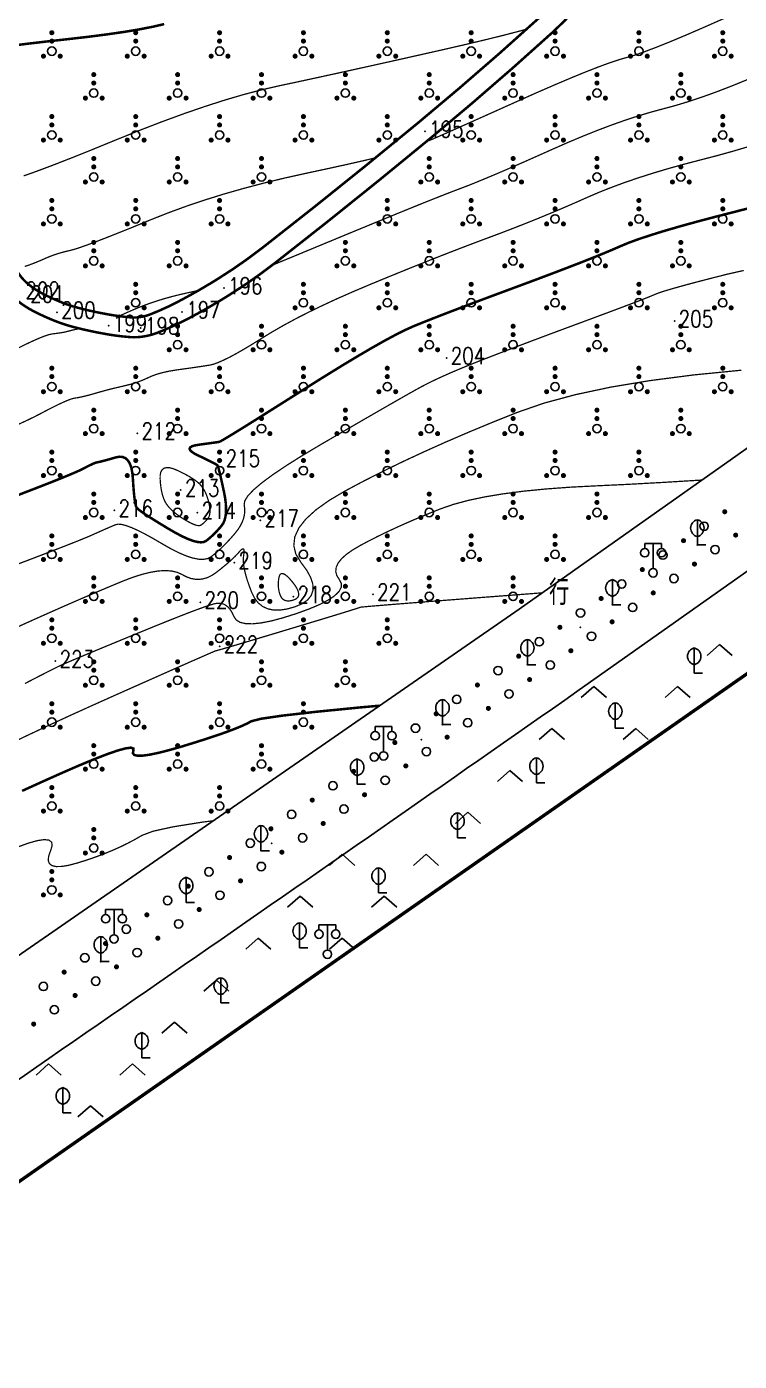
# Model space of a CAD drawing. Extents: x 1196 to 2163, y 619 to 1882.
# Drawn here: x 2067 to 2109.5, y 900.1 to 979.6 of the extents above; entities that cross this region are included whole.
import ezdxf

# ---------------------------------------------------------------- set-up
doc = ezdxf.new("R2010")
doc.units = 0
doc.header["$LTSCALE"] = 0.5
doc.header["$PDSIZE"] = 0.2
doc.linetypes.add('X3', pattern=[5, 4, -1])
doc.layers.get('0').update_dxf_attribs({"linetype": 'CONTINUOUS'})
for name, color, linetype in [('DGX', 2, 'CONTINUOUS'), ('DLDW', 11, 'CONTINUOUS'), ('DLSS', 4, 'CONTINUOUS'), ('ZBTZ', 3, 'CONTINUOUS'), ('ZDH', 1, 'CONTINUOUS')]:
    doc.layers.add(name, color=color, linetype=linetype)
doc.styles.add('HZ', font='rs.shx', dxfattribs={"width": 0.8, "bigfont": 'hztxt.shx'})
doc.linetypes.add('1161', pattern='A,0,[149,AAA.SHX,S=0.15,R=0,X=0,Y=0],-1.6', length=1.6)

# ---------------------------------------------------------------- blocks, each defined once
blk = doc.blocks.new('gc253')
at = {"const_width": 0.3}
blk.add_lwpolyline([(-0.15, 0, 1), (0.15, 0, 1)], format="xyb", close=True, dxfattribs=at)
blk = doc.blocks.new('gc170')
at = {"linetype": 'Continuous'}
blk.add_circle((0, 0), 0.5, dxfattribs=at)
blk = doc.blocks.new('gc143')
for p, q in [((0, 0), (0, 3)), ((1, 0), (0, 0))]:
    blk.add_line(p, q)
for centre, start, end in [((0.225, 2), 102.68038, 257.31962), ((-0.225, 2), 282.68038, 77.31962)]:
    blk.add_arc(centre, 1.025, start, end)
blk = doc.blocks.new('gc097')
for p, q in [((-1, 2.9), (-1, 3.5)), ((-1, 3.5), (1, 3.5)), ((0, 0.5), (0, 3.5)), ((1, 3.5), (1, 2.9))]:
    blk.add_line(p, q)
for centre in [(-1, 2.4), (1, 2.4), (0, 0)]:
    blk.add_circle(centre, 0.5)
blk = doc.blocks.new('gc160')
at = {"const_width": 0.3}
for points in [[(-0.15, 2.2, 1), (0.15, 2.2, 1)], [(-0.15, 1.2, 1), (0.15, 1.2, 1)], [(-1.15, -0.6, 1), (-0.85, -0.6, 1)], [(0.85, -0.6, 1), (1.15, -0.6, 1)]]:
    blk.add_lwpolyline(points, format="xyb", close=True, dxfattribs=at)
blk.add_circle((0, 0), 0.5)
blk = doc.blocks.new('gc211')
for p, q in [((0, 0), (-1.5, -1.32)), ((1.5, -1.32), (0, 0))]:
    blk.add_line(p, q)

msp = doc.modelspace()

# ---------------------------------------------------------------- linework, layer by layer
at = {"linetype": 'Continuous'}
for p in [(2106.951, 948.735), (2101.886, 945.164), (2099.985, 943.823), (2096.821, 941.592), (2091.756, 938.021), (2090.488, 937.126), (2086.674, 934.474), (2081.577, 930.949), (2080.938, 930.506), (2076.481, 927.423), (2071.381, 923.895), (2071.384, 923.897)]:
    msp.add_point(p, dxfattribs=at)
at = {"layer": 'DGX', "linetype": 'Continuous', "const_width": 0.075}
for points in [[(2090.796, 972.773), (2090.855, 972.797), (2090.949, 972.834), (2091.022, 972.861), (2091.159, 972.918), (2091.441, 973.041), (2091.87, 973.23), (2092.445, 973.485), (2093.166, 973.807), (2094.033, 974.195), (2095.046, 974.649), (2096.205, 975.169), (2097.385, 975.695), (2098.461, 976.163), (2099.432, 976.575), (2100.3, 976.93), (2101.063, 977.228), (2101.721, 977.47), (2102.276, 977.655), (2102.726, 977.784), (2103.188, 977.918), (2103.78, 978.122), (2104.502, 978.395), (2105.353, 978.737), (2106.333, 979.148), (2107.443, 979.629), (2108.683, 980.178)], [(2066.792, 970.731), (2067.579, 971.011), (2068.517, 971.363), (2069.605, 971.787), (2070.844, 972.283), (2072.233, 972.852), (2073.667, 973.431), (2075.038, 973.96), (2076.348, 974.44), (2077.595, 974.869), (2078.78, 975.249), (2079.903, 975.579), (2080.964, 975.858), (2081.963, 976.088), (2082.962, 976.301), (2084.021, 976.529), (2085.141, 976.773), (2086.323, 977.032), (2087.565, 977.307), (2088.868, 977.597), (2090.232, 977.903), (2091.657, 978.224), (2093.042, 978.542), (2094.287, 978.838), (2095.393, 979.111), (2096.358, 979.362), (2096.777, 979.478)], [(2081.602, 965.405), (2082.499, 965.774), (2083.722, 966.28), (2085.125, 966.861), (2086.551, 967.451), (2087.841, 967.983), (2088.997, 968.457), (2090.019, 968.873), (2090.906, 969.23), (2091.658, 969.529), (2092.275, 969.77), (2092.758, 969.953), (2093.207, 970.124), (2093.725, 970.33), (2094.311, 970.571), (2094.965, 970.846), (2095.688, 971.156), (2096.479, 971.501), (2097.338, 971.881), (2098.266, 972.296), (2099.212, 972.712), (2100.125, 973.096), (2101.007, 973.448), (2101.857, 973.769), (2102.675, 974.058), (2103.461, 974.315), (2104.215, 974.54), (2104.938, 974.734), (2105.665, 974.93), (2106.433, 975.163), (2107.244, 975.433), (2108.096, 975.74), (2108.99, 976.084), (2109.926, 976.466)], [(2066.426, 955.896), (2066.94, 956.133), (2067.41, 956.361), (2067.836, 956.58), (2068.22, 956.783), (2068.567, 956.96), (2068.876, 957.111), (2069.146, 957.237), (2069.378, 957.337), (2069.573, 957.412), (2069.729, 957.462), (2069.847, 957.486), (2069.952, 957.5), (2070.07, 957.52), (2070.2, 957.546), (2070.342, 957.578), (2070.498, 957.616), (2070.665, 957.659), (2070.846, 957.708), (2071.038, 957.764), (2071.233, 957.82), (2071.417, 957.872), (2071.592, 957.92), (2071.758, 957.965), (2071.913, 958.006), (2072.06, 958.043), (2072.196, 958.076), (2072.323, 958.106), (2072.444, 958.133), (2072.563, 958.161), (2072.681, 958.189), (2072.796, 958.217), (2072.909, 958.245), (2073.021, 958.273), (2073.13, 958.301), (2073.238, 958.329), (2073.347, 958.36), (2073.463, 958.396), (2073.584, 958.439), (2073.712, 958.486), (2073.846, 958.54), (2073.986, 958.599), (2074.132, 958.664), (2074.284, 958.734), (2074.446, 958.805), (2074.624, 958.871), (2074.816, 958.933), (2075.024, 958.991), (2075.246, 959.044), (2075.484, 959.093), (2075.737, 959.137), (2076.004, 959.177), (2076.275, 959.214), (2076.535, 959.25), (2076.785, 959.286), (2077.025, 959.32), (2077.254, 959.354), (2077.474, 959.387), (2077.684, 959.42), (2077.883, 959.451), (2078.103, 959.504), (2078.372, 959.6), (2078.691, 959.739), (2079.059, 959.92), (2079.478, 960.145), (2079.946, 960.413), (2080.463, 960.724), (2081.031, 961.078), (2081.648, 961.456), (2082.318, 961.839), (2083.038, 962.228), (2083.81, 962.621), (2084.634, 963.019), (2085.508, 963.423), (2086.434, 963.831), (2087.412, 964.245), (2088.4, 964.653), (2089.359, 965.044), (2090.288, 965.419), (2091.188, 965.777), (2092.058, 966.119), (2092.899, 966.444), (2093.711, 966.753), (2094.493, 967.045), (2095.255, 967.33), (2096.008, 967.619), (2096.752, 967.911), (2097.486, 968.207), (2098.21, 968.505), (2098.925, 968.808), (2099.631, 969.113), (2100.327, 969.422), (2101.038, 969.729), (2101.79, 970.029), (2102.582, 970.322), (2103.415, 970.608), (2104.288, 970.887), (2105.201, 971.16), (2106.155, 971.425), (2107.15, 971.684), (2108.141, 971.941), (2109.087, 972.204), (2109.986, 972.471)], [(2066.855, 965.333), (2066.953, 965.365), (2067.052, 965.398), (2067.156, 965.434), (2067.268, 965.475), (2067.388, 965.521), (2067.516, 965.571), (2067.651, 965.627), (2067.794, 965.687), (2067.945, 965.752), (2068.104, 965.822), (2068.269, 965.893), (2068.439, 965.96), (2068.612, 966.023), (2068.791, 966.082), (2068.973, 966.138), (2069.161, 966.19), (2069.352, 966.239), (2069.548, 966.283), (2069.797, 966.349), (2070.147, 966.462), (2070.598, 966.621), (2071.15, 966.827), (2071.804, 967.08), (2072.558, 967.379), (2073.414, 967.724), (2074.371, 968.117), (2075.398, 968.524), (2076.463, 968.914), (2077.568, 969.287), (2078.711, 969.643), (2079.894, 969.981), (2081.115, 970.303), (2082.375, 970.608), (2083.674, 970.895), (2084.924, 971.163), (2086.038, 971.408), (2087.015, 971.629), (2087.757, 971.804)], [(2066.095, 947.458), (2067.03, 947.813), (2067.87, 948.133), (2068.615, 948.42), (2069.264, 948.672), (2069.817, 948.89), (2070.275, 949.074), (2070.637, 949.224), (2070.904, 949.34), (2071.117, 949.436), (2071.318, 949.526), (2071.508, 949.61), (2071.686, 949.688), (2071.853, 949.76), (2072.008, 949.827), (2072.151, 949.888), (2072.283, 949.943), (2072.437, 949.971), (2072.644, 949.951), (2072.905, 949.882), (2073.22, 949.765), (2073.589, 949.6), (2074.012, 949.387), (2074.488, 949.125), (2075.019, 948.815), (2075.553, 948.51), (2076.04, 948.264), (2076.479, 948.077), (2076.87, 947.95), (2077.215, 947.881), (2077.512, 947.871), (2077.761, 947.919), (2077.964, 948.027), (2078.142, 948.169), (2078.321, 948.321), (2078.5, 948.482), (2078.679, 948.653), (2078.858, 948.833), (2079.037, 949.023), (2079.216, 949.223), (2079.396, 949.431), (2079.561, 949.645), (2079.699, 949.858), (2079.808, 950.07), (2079.89, 950.281), (2079.943, 950.491), (2079.969, 950.701), (2079.966, 950.91), (2079.936, 951.119), (2079.968, 951.357), (2080.155, 951.656), (2080.495, 952.015), (2080.989, 952.435), (2081.637, 952.915), (2082.44, 953.455), (2083.395, 954.056), (2084.505, 954.717), (2085.637, 955.375), (2086.657, 955.968), (2087.567, 956.494), (2088.367, 956.955), (2089.055, 957.349), (2089.633, 957.678), (2090.1, 957.94), (2090.456, 958.137), (2090.773, 958.304), (2091.122, 958.478), (2091.504, 958.659), (2091.918, 958.848), (2092.364, 959.043), (2092.842, 959.245), (2093.352, 959.454), (2093.895, 959.671), (2094.479, 959.899), (2095.115, 960.145), (2095.8, 960.407), (2096.537, 960.687), (2097.324, 960.984), (2098.162, 961.298), (2099.05, 961.629), (2099.99, 961.977), (2100.904, 962.316), (2101.716, 962.619), (2102.426, 962.885), (2103.034, 963.115), (2103.54, 963.309), (2103.945, 963.467), (2104.247, 963.589), (2104.448, 963.674), (2104.646, 963.752), (2104.941, 963.85), (2105.332, 963.969), (2105.82, 964.108), (2106.404, 964.268), (2107.084, 964.448), (2107.861, 964.649), (2108.734, 964.87), (2109.721, 965.093)], [(2072.467, 962.371), (2072.478, 962.376), (2072.792, 962.515), (2073.15, 962.674), (2073.535, 962.839), (2073.93, 962.995), (2074.336, 963.143), (2074.752, 963.282), (2075.178, 963.412), (2075.615, 963.533), (2076.062, 963.646), (2076.519, 963.75), (2076.956, 963.845), (2077.213, 963.901)], [(2066.496, 960.485), (2066.981, 960.723), (2067.406, 960.921), (2067.771, 961.079), (2068.076, 961.197), (2068.322, 961.274), (2068.507, 961.312), (2068.656, 961.33), (2068.791, 961.347), (2068.913, 961.364), (2069.021, 961.38), (2069.116, 961.395), (2069.198, 961.411), (2069.265, 961.425), (2069.32, 961.439), (2069.38, 961.456), (2069.463, 961.477), (2069.57, 961.503), (2069.7, 961.535), (2069.854, 961.571), (2070.032, 961.612), (2070.116, 961.631)], [(2066.31, 943.789), (2067.044, 944.122), (2067.807, 944.464), (2068.552, 944.795), (2069.279, 945.116), (2069.989, 945.425), (2070.681, 945.724), (2071.356, 946.012), (2072.013, 946.289), (2072.653, 946.555), (2073.261, 946.789), (2073.824, 946.971), (2074.34, 947.101), (2074.81, 947.179), (2075.235, 947.204), (2075.613, 947.177), (2075.946, 947.098), (2076.232, 946.966), (2076.494, 946.829), (2076.754, 946.736), (2077.011, 946.686), (2077.265, 946.679), (2077.517, 946.715), (2077.767, 946.794), (2078.013, 946.916), (2078.257, 947.081), (2078.491, 947.264), (2078.707, 947.438), (2078.905, 947.603), (2079.085, 947.76), (2079.247, 947.908), (2079.392, 948.048), (2079.518, 948.179), (2079.627, 948.302), (2079.718, 948.403), (2079.793, 948.467), (2079.852, 948.496), (2079.895, 948.489), (2079.921, 948.445), (2079.931, 948.366), (2079.924, 948.251), (2079.902, 948.099), (2079.883, 947.917), (2079.886, 947.708), (2079.912, 947.473), (2079.961, 947.211), (2080.033, 946.923), (2080.127, 946.608), (2080.245, 946.267), (2080.385, 945.9), (2080.558, 945.554), (2080.773, 945.276), (2081.031, 945.066), (2081.332, 944.925), (2081.676, 944.852), (2082.062, 944.847), (2082.491, 944.911), (2082.962, 945.043), (2083.399, 945.23), (2083.724, 945.458), (2083.938, 945.726), (2084.039, 946.035), (2084.029, 946.385), (2083.908, 946.775), (2083.674, 947.207), (2083.329, 947.679), (2083.019, 948.177), (2082.893, 948.686), (2082.951, 949.206), (2083.192, 949.737), (2083.616, 950.278), (2084.224, 950.831), (2085.015, 951.394), (2085.99, 951.969), (2087.083, 952.549), (2088.228, 953.13), (2089.426, 953.711), (2090.677, 954.293), (2091.98, 954.876), (2093.335, 955.459), (2094.743, 956.043), (2096.204, 956.628), (2097.814, 957.185), (2099.671, 957.687), (2101.775, 958.135), (2104.126, 958.527), (2106.723, 958.864), (2109.568, 959.146)], [(2066.862, 940.468), (2067.533, 940.815), (2068.093, 941.102), (2068.541, 941.329), (2068.879, 941.495), (2069.105, 941.601), (2069.324, 941.696), (2069.642, 941.832), (2070.057, 942.007), (2070.571, 942.221), (2071.183, 942.476), (2071.894, 942.77), (2072.702, 943.104), (2073.609, 943.477), (2074.516, 943.849), (2075.328, 944.177), (2076.045, 944.462), (2076.665, 944.703), (2077.19, 944.9), (2077.619, 945.054), (2077.952, 945.164), (2078.189, 945.231), (2078.372, 945.258), (2078.544, 945.25), (2078.703, 945.206), (2078.851, 945.128), (2078.987, 945.014), (2079.111, 944.864), (2079.224, 944.68), (2079.324, 944.46), (2079.465, 944.255), (2079.697, 944.114), (2080.022, 944.039), (2080.439, 944.028), (2080.948, 944.082), (2081.549, 944.2), (2082.242, 944.384), (2083.027, 944.632), (2083.795, 944.91), (2084.435, 945.181), (2084.948, 945.446), (2085.333, 945.705), (2085.591, 945.958), (2085.721, 946.205), (2085.723, 946.446), (2085.599, 946.68), (2085.453, 946.914), (2085.394, 947.153), (2085.421, 947.397), (2085.534, 947.647), (2085.734, 947.901), (2086.019, 948.161), (2086.391, 948.425), (2086.849, 948.695), (2087.362, 948.968), (2087.9, 949.241), (2088.463, 949.514), (2089.051, 949.787), (2089.663, 950.061), (2090.3, 950.335), (2090.961, 950.609), (2091.647, 950.884), (2092.404, 951.146), (2093.276, 951.382), (2094.264, 951.592), (2095.369, 951.776), (2096.589, 951.935), (2097.925, 952.067), (2099.378, 952.174), (2100.946, 952.255), (2102.758, 952.34), (2104.941, 952.46), (2107.215, 952.599)], [(2065.793, 936.793), (2066.939, 937.343), (2068.163, 937.919), (2069.464, 938.52), (2070.842, 939.146), (2072.297, 939.798), (2073.698, 940.421), (2074.911, 940.959), (2075.937, 941.414), (2076.776, 941.785), (2077.428, 942.071), (2077.893, 942.274), (2078.17, 942.393), (2078.261, 942.427), (2078.324, 942.441), (2078.522, 942.495), (2078.853, 942.591), (2079.318, 942.727), (2079.916, 942.904), (2080.649, 943.123), (2081.515, 943.382), (2082.514, 943.683), (2083.516, 943.985), (2084.387, 944.248), (2085.127, 944.473), (2085.736, 944.659), (2086.215, 944.807), (2086.563, 944.917), (2086.781, 944.987), (2086.868, 945.02), (2087.331, 945.065), (2088.677, 945.176), (2090.907, 945.353), (2094.019, 945.594), (2097.699, 945.876)], [(2066.373, 930.701), (2067.045, 930.947), (2067.59, 931.102), (2068.006, 931.165), (2068.295, 931.136), (2068.455, 931.016), (2068.488, 930.803), (2068.392, 930.499), (2068.278, 930.181), (2068.253, 929.928), (2068.319, 929.74), (2068.475, 929.617), (2068.721, 929.559), (2069.057, 929.566), (2069.483, 929.637), (2069.999, 929.774), (2070.55, 929.947), (2071.081, 930.13), (2071.592, 930.322), (2072.083, 930.523), (2072.553, 930.733), (2073.004, 930.953), (2073.434, 931.181), (2073.844, 931.419), (2074.513, 931.669), (2075.718, 931.932), (2077.46, 932.21), (2078.082, 932.289)]]:
    msp.add_lwpolyline(points, dxfattribs=at)
at = {"layer": 'DGX', "color": 3, "linetype": 'Continuous', "const_width": 0.15}
for points in [[(2063.796, 978.118), (2063.823, 978.127), (2064.183, 978.205), (2064.688, 978.293), (2065.337, 978.39), (2066.132, 978.497), (2067.071, 978.614), (2068.156, 978.741), (2069.385, 978.877), (2070.631, 979.02), (2071.763, 979.166), (2072.783, 979.314), (2073.69, 979.465), (2074.484, 979.62), (2075.165, 979.777)], [(2066.403, 951.683), (2067.295, 952.026), (2068.076, 952.33), (2068.747, 952.595), (2069.307, 952.822), (2069.757, 953.01), (2070.096, 953.16), (2070.324, 953.272), (2070.489, 953.358), (2070.638, 953.434), (2070.77, 953.499), (2070.886, 953.553), (2070.986, 953.596), (2071.069, 953.628), (2071.136, 953.649), (2071.186, 953.66), (2071.241, 953.669), (2071.319, 953.685), (2071.42, 953.71), (2071.546, 953.742), (2071.695, 953.782), (2071.868, 953.83), (2072.064, 953.886), (2072.285, 953.95), (2072.504, 953.99), (2072.697, 953.973), (2072.863, 953.9), (2073.003, 953.77), (2073.117, 953.584), (2073.204, 953.342), (2073.266, 953.043), (2073.3, 952.688), (2073.323, 952.325), (2073.347, 952.004), (2073.373, 951.725), (2073.4, 951.487), (2073.429, 951.291), (2073.459, 951.137), (2073.491, 951.024), (2073.525, 950.952), (2073.585, 950.888), (2073.696, 950.797), (2073.859, 950.679), (2074.072, 950.534), (2074.337, 950.363), (2074.653, 950.164), (2075.02, 949.938), (2075.438, 949.686), (2075.861, 949.442), (2076.243, 949.242), (2076.584, 949.087), (2076.883, 948.976), (2077.142, 948.909), (2077.359, 948.886), (2077.535, 948.908), (2077.67, 948.974), (2077.784, 949.064), (2077.898, 949.161), (2078.013, 949.265), (2078.127, 949.374), (2078.242, 949.489), (2078.356, 949.611), (2078.471, 949.738), (2078.586, 949.872), (2078.689, 950.023), (2078.767, 950.204), (2078.821, 950.414), (2078.851, 950.654), (2078.857, 950.923), (2078.838, 951.221), (2078.795, 951.549), (2078.728, 951.906), (2078.652, 952.256), (2078.585, 952.561), (2078.525, 952.823), (2078.474, 953.041), (2078.43, 953.214), (2078.395, 953.344), (2078.367, 953.43), (2078.348, 953.471), (2078.316, 953.498), (2078.253, 953.537), (2078.159, 953.59), (2078.033, 953.656), (2077.875, 953.735), (2077.687, 953.828), (2077.466, 953.934), (2077.214, 954.053), (2076.98, 954.173), (2076.813, 954.282), (2076.713, 954.38), (2076.68, 954.467), (2076.714, 954.543), (2076.815, 954.607), (2076.983, 954.661), (2077.219, 954.703), (2077.473, 954.738), (2077.699, 954.769), (2077.895, 954.796), (2078.063, 954.819), (2078.202, 954.838), (2078.312, 954.854), (2078.394, 954.866), (2078.446, 954.874), (2078.557, 954.927), (2078.815, 955.076), (2079.22, 955.321), (2079.771, 955.66), (2080.469, 956.095), (2081.314, 956.625), (2082.306, 957.251), (2083.444, 957.971), (2084.607, 958.703), (2085.673, 959.361), (2086.641, 959.945), (2087.512, 960.456), (2088.285, 960.893), (2088.961, 961.256), (2089.54, 961.546), (2090.021, 961.763), (2090.496, 961.957), (2091.058, 962.18), (2091.705, 962.433), (2092.438, 962.715), (2093.257, 963.026), (2094.161, 963.367), (2095.152, 963.737), (2096.228, 964.136), (2097.304, 964.536), (2098.292, 964.908), (2099.193, 965.252), (2100.007, 965.567), (2100.733, 965.855), (2101.372, 966.114), (2101.923, 966.345), (2102.387, 966.548), (2102.864, 966.746), (2103.454, 966.962), (2104.157, 967.195), (2104.972, 967.447), (2105.9, 967.717), (2106.941, 968.005), (2108.095, 968.31), (2109.362, 968.634), (2110.618, 968.953)], [(2066.699, 934.071), (2067.787, 934.566), (2068.935, 935.08), (2070.036, 935.561), (2070.978, 935.953), (2071.764, 936.258), (2072.391, 936.475), (2072.861, 936.604), (2073.174, 936.645), (2073.329, 936.598), (2073.326, 936.463), (2073.301, 936.311), (2073.388, 936.212), (2073.586, 936.165), (2073.896, 936.172), (2074.319, 936.232), (2074.853, 936.344), (2075.499, 936.51), (2076.257, 936.728), (2077.033, 936.966), (2077.734, 937.189), (2078.359, 937.397), (2078.909, 937.591), (2079.384, 937.77), (2079.784, 937.935), (2080.107, 938.084), (2080.356, 938.219), (2080.922, 938.367), (2082.198, 938.554), (2084.183, 938.781), (2086.879, 939.048), (2088, 939.148)]]:
    msp.add_lwpolyline(points, dxfattribs=at)
at = {"layer": 'DGX', "linetype": 'Continuous', "const_width": 0.075, "flags": 128}
for points in [[(2076.401, 950.231), (2076.214, 950.347), (2076.041, 950.464), (2075.883, 950.581), (2075.739, 950.698), (2075.609, 950.815), (2075.493, 950.933), (2075.391, 951.05), (2075.303, 951.168), (2075.227, 951.295), (2075.159, 951.439), (2075.099, 951.6), (2075.047, 951.779), (2075.004, 951.974), (2074.969, 952.187), (2074.942, 952.417), (2074.924, 952.664), (2074.927, 952.895), (2074.967, 953.079), (2075.043, 953.214), (2075.154, 953.302), (2075.302, 953.341), (2075.486, 953.333), (2075.706, 953.276), (2075.962, 953.171), (2076.224, 953.044), (2076.462, 952.921), (2076.675, 952.801), (2076.864, 952.684), (2077.029, 952.572), (2077.17, 952.462), (2077.286, 952.356), (2077.379, 952.254), (2077.456, 952.149), (2077.528, 952.037), (2077.594, 951.917), (2077.654, 951.789), (2077.709, 951.654), (2077.757, 951.51), (2077.801, 951.36), (2077.838, 951.201), (2077.868, 951.045), (2077.886, 950.902), (2077.895, 950.771), (2077.892, 950.654), (2077.879, 950.549), (2077.855, 950.457), (2077.821, 950.378), (2077.776, 950.312), (2077.726, 950.254), (2077.676, 950.198), (2077.626, 950.145), (2077.576, 950.095), (2077.526, 950.047), (2077.476, 950.002), (2077.426, 949.959), (2077.376, 949.92), (2077.317, 949.891), (2077.24, 949.882), (2077.145, 949.892), (2077.032, 949.921), (2076.901, 949.969), (2076.753, 950.037), (2076.586, 950.124)], [(2082.897, 945.454), (2082.749, 945.413), (2082.615, 945.393), (2082.494, 945.395), (2082.386, 945.417), (2082.292, 945.462), (2082.211, 945.527), (2082.144, 945.614), (2082.09, 945.723), (2082.047, 945.844), (2082.013, 945.968), (2081.989, 946.096), (2081.974, 946.228), (2081.968, 946.363), (2081.972, 946.502), (2081.985, 946.645), (2082.007, 946.79), (2082.043, 946.916), (2082.098, 946.995), (2082.171, 947.03), (2082.263, 947.019), (2082.373, 946.963), (2082.501, 946.861), (2082.649, 946.714), (2082.814, 946.522), (2082.969, 946.318), (2083.082, 946.133), (2083.154, 945.969), (2083.185, 945.826), (2083.175, 945.702), (2083.123, 945.599), (2083.031, 945.517)]]:
    msp.add_lwpolyline(points, close=True, dxfattribs=at)
at = {"layer": 'DLSS', "linetype": 'X3', "const_width": 0.15, "flags": 128}
msp.add_lwpolyline([(2063.11, 1028.812, 0.009393), (2061.614, 1027.963, 0.032657), (2061.269, 1027.727, 0.003362), (2060.617, 1027.207, 0.002165), (2059.607, 1026.385, 0.01243), (2056.148, 1023.397, 0.032369), (2054.976, 1022.185, 0.038161), (2054.75, 1021.873, 0.007344), (2053.472, 1019.726, 0.029238), (2051.856, 1016.493, 0.138372), (2051.799, 1016.056, 0.110162), (2051.946, 1015.67, -0.055491), (2052.636, 1014.322, -0.049057), (2053.078, 1012.688, 0.047783), (2053.461, 1011.255, 0.15378), (2055.127, 1009.118, 0.048567), (2063.423, 1004.516, 0.046718), (2066.075, 1003.649, -0.068559), (2068.104, 1002.887, -0.136722), (2070.991, 1000.096, -0.168091), (2071.666, 996.728, -0.011589), (2071.459, 995.436, -0.037645), (2071.334, 994.96, -0.009057), (2070.629, 993.028, -0.019789), (2070.239, 992.127, -0.003514), (2069.633, 990.888, 0.001397), (2068.109, 987.801, 0.003235), (2066.948, 985.395, 0.001662), (2064.729, 980.679, 0.113386), (2063.261, 973.812, 0.121437), (2064.92, 967.496, 0.023819), (2066.51, 964.881, 0.07506), (2067.052, 964.291, 0.002253), (2067.275, 964.113, 0.009049), (2067.314, 964.083, 0.038422), (2067.898, 963.721, 0.02326), (2069.021, 963.203, 0.033282), (2070.092, 962.85, 0.020485), (2071.966, 962.448, 0.023844), (2073.213, 962.294, 0.051956), (2073.684, 962.307, 0.059864), (2074.338, 962.476, 0.027265), (2075.929, 963.198, 0.009707), (2077.154, 963.868, 0.009501), (2078.379, 964.6, 0.02605), (2081.047, 966.463, 0.007281), (2090.296, 973.886, 0.011792), (2097.552, 980.18, 0.041231), (2099.362, 982.121, 0.030144), (2100.341, 983.529, 0.04346), (2100.845, 984.544, 0.014111), (2101.18, 985.476, 0.009361), (2101.628, 986.932, 0.035302), (2103.044, 993.601, -0.034915), (2104.508, 1000.524, -0.005535), (2105.019, 1002.241, 0.005872), (2105.492, 1003.833, 0.013847), (2106.111, 1006.266, 0.027001), (2106.317, 1007.486, 0.056816), (2106.317, 1007.673, 0.014659), (2106.139, 1008.915, 0.07055), (2105.409, 1011.169, 0.095028), (2104.415, 1012.495, 0.058948), (2103.608, 1013.071, 0.030371), (2101.678, 1013.984, 0.077047), (2095.226, 1015.475, -0.072143), (2087.935, 1017.086, -0.010053), (2084.866, 1018.317, -0.022497), (2083.491, 1018.976, -0.037596), (2080.26, 1021.032, -0.029457), (2076.563, 1024.152, -0.025988), (2075.276, 1025.509, 0.028452), (2074.187, 1026.645, 0.047465), (2073.412, 1027.24, 0.02037), (2071.238, 1028.484, 0.110924), (2066.754, 1029.666, 0.134366)], format="xyb", close=True, dxfattribs=at)
at = {"layer": 'DLSS', "linetype": 'X3', "const_width": 0.15}
msp.add_lwpolyline([(2064.599, 965.691, 0.013068), (2065.535, 964.223, 0.07506), (2066.315, 963.374, 0.002253), (2066.546, 963.19, 0.009049), (2066.619, 963.135, 0.038422), (2067.356, 962.677, 0.02326), (2068.579, 962.114, 0.033282), (2069.798, 961.711, 0.020485), (2071.767, 961.289, 0.023844), (2073.125, 961.121, 0.051956), (2073.84, 961.142, 0.059864), (2074.765, 961.38, 0.027265), (2076.473, 962.156, 0.009707), (2077.738, 962.847, 0.009501), (2079.001, 963.602, 0.02605), (2081.77, 965.535, 0.007281), (2091.045, 972.98, 0.011792), (2098.344, 979.31, 0.041231), (2100.285, 981.392, 0.030144)], format="xyb", dxfattribs=at)
at = {"layer": 'DLSS', "linetype": 'Continuous', "const_width": 0.2, "flags": 128}
msp.add_lwpolyline([(1872.958, 775.753), (2152.332, 970.645)], dxfattribs=at)
at = {"layer": 'ZBTZ', "linetype": '1161', "flags": 128}
msp.add_lwpolyline([(2121.821, 1026.507), (2151.194, 995.675), (2151.424, 993.355), (2151.527, 990.431), (2151.527, 989.009), (2151.38, 988.341), (2150.996, 986.928), (2150.016, 985.07), (2148.287, 982.5), (2146.192, 980.091), (2145.702, 979.784), (2096.331, 944.91), (2043.545, 908.403), (1945.968, 839.941), (1866.414, 784.936), (1843.996, 770.506), (1793.749, 739.613), (1787.354, 736.359), (1781.603, 733.161), (1764.838, 723.953), (1752.604, 717.55), (1721.548, 702.099), (1708.189, 695.666), (1705.968, 707.374), (1715.254, 709.135), (1713.327, 719.292), (1713.392, 719.887), (1741.417, 727.61), (1760.938, 734.886), (1799.048, 751.941), (1804.235, 754.505), (1825.475, 766.531), (1841.906, 776.797), (1864.563, 793.153), (1992.85, 882.756), (2000.005, 888.797), (2003.78, 892.557), (2012.651, 902.658), (2015.541, 906.339), (2020.91, 915.004), (2025.381, 925.024), (2030.022, 940.676), (2031.48, 947.697), (2032.666, 959.123), (2038.74, 959.046), (2038.789, 969.113), (2032.715, 969.19), (2030.804, 1037.782), (2029.784, 1088.816), (2027.963, 1095.294), (2025.312, 1099.929), (2022.408, 1105.058), (2019.025, 1109.612), (2017.022, 1111.917), (2001.137, 1128.319), (1942.65, 1190.714), (1941.547, 1191.886), (1941.019, 1193.1), (1940.907, 1193.976), (1940.931, 1194.876), (1941.083, 1195.878), (1941.439, 1197.02), (1942.053, 1198.131), (1942.56, 1198.768), (1943.296, 1199.492), (1944.461, 1200.393), (1945.459, 1200.713), (1947.057, 1201.057), (1949.303, 1201.034), (1953.928, 1200.94), (1955.831, 1200.742), (2121.117, 1027.246)], close=True, dxfattribs=at)
at = {"layer": 'ZBTZ', "linetype": 'Continuous', "flags": 128}
msp.add_lwpolyline([(1872.958, 775.753), (2152.332, 970.645), (2149.189, 974.895), (2149.189, 974.895), (2099.773, 939.99, -0.002407), (2052.876, 907.518, -0.000008), (2047.904, 904.11, 0.000043), (2046.94, 903.45, 0.005433), (1949.469, 835.063, -0.007658)], format="xyb", dxfattribs=at)
at = {"layer": 'ZDH', "linetype": 'Continuous'}
for p in [(2090.71, 973.385, 14.09), (2090.71, 973.385, 14.09), (2090.71, 973.385, 14.09), (2078.723, 964.048, 13.478), (2078.723, 964.048, 13.478), (2078.723, 964.048, 13.478), (2068.777, 962.601, 13.658), (2068.777, 962.601, 13.658), (2068.777, 962.601, 13.658), (2076.23, 962.622, 13.368), (2076.23, 962.622, 13.368), (2076.23, 962.622, 13.368), (2105.59, 962.082, 11.723), (2105.59, 962.082, 11.723), (2105.59, 962.082, 11.723), (2071.856, 961.807, 13.473), (2071.856, 961.807, 13.473), (2071.856, 961.807, 13.473), (2073.77, 961.663, 13.393), (2073.77, 961.663, 13.393), (2073.77, 961.663, 13.393), (2091.999, 959.881, 12.121), (2091.999, 959.881, 12.121), (2091.999, 959.881, 12.121), (2073.563, 955.392, 12.628), (2073.563, 955.392, 12.628), (2073.563, 955.392, 12.628), (2078.582, 953.766, 12.379), (2078.582, 953.766, 12.379), (2078.582, 953.766, 12.379), (2076.155, 951.999, 13.368), (2076.155, 951.999, 13.368), (2076.155, 951.999, 13.368), (2072.191, 950.79, 12.125), (2072.191, 950.79, 12.125), (2072.191, 950.79, 12.125), (2077.148, 950.654, 13.388), (2077.148, 950.654, 13.388), (2077.148, 950.654, 13.388), (2080.9, 950.189, 11.632), (2080.9, 950.189, 11.632), (2080.9, 950.189, 11.632), (2079.342, 947.674, 11.397), (2079.342, 947.674, 11.397), (2079.342, 947.674, 11.397), (2077.319, 945.309, 11.052), (2077.319, 945.309, 11.052), (2077.319, 945.309, 11.052), (2082.867, 945.642, 12.228), (2082.867, 945.642, 12.228), (2082.867, 945.642, 12.228), (2087.61, 945.795, 10.557), (2087.61, 945.795, 10.557), (2087.61, 945.795, 10.557), (2078.468, 942.678, 10.521), (2078.468, 942.678, 10.521), (2078.468, 942.678, 10.521), (2068.68, 941.805, 11.061), (2068.68, 941.805, 11.061), (2068.68, 941.805, 11.061)]:
    msp.add_point(p, dxfattribs=at)

# ---------------------------------------------------------------- block references
at = {"layer": 'DLDW', "linetype": 'Continuous', "xscale": 0.5, "yscale": 0.5}
for p in [(2104.314, 947.067, 8.39), (2088.245, 936.156, 8.39), (2072.176, 925.245, 8.39), (2084.896, 924.329, 11.776)]:
    msp.add_blockref('gc097', p, dxfattribs=at)
at = {"layer": 'ZBTZ', "linetype": 'Continuous', "xscale": 0.5, "yscale": 0.5}
for name, p in [('gc160', (2068.468, 978.166)), ('gc160', (2073.468, 978.166)), ('gc160', (2078.468, 978.166)), ('gc160', (2083.468, 978.166)), ('gc160', (2088.468, 978.166)), ('gc160', (2093.468, 978.166)), ('gc160', (2098.468, 978.166)), ('gc160', (2103.468, 978.166)), ('gc160', (2108.468, 978.166)), ('gc160', (2070.968, 975.666)), ('gc160', (2075.968, 975.666)), ('gc160', (2080.968, 975.666)), ('gc160', (2085.968, 975.666)), ('gc160', (2090.968, 975.666)), ('gc160', (2095.968, 975.666)), ('gc160', (2100.968, 975.666)), ('gc160', (2105.968, 975.666)), ('gc160', (2068.468, 973.166)), ('gc160', (2073.468, 973.166)), ('gc160', (2078.468, 973.166)), ('gc160', (2083.468, 973.166)), ('gc160', (2088.468, 973.166)), ('gc160', (2093.468, 973.166)), ('gc160', (2098.468, 973.166)), ('gc160', (2103.468, 973.166)), ('gc160', (2108.468, 973.166)), ('gc160', (2070.968, 970.666)), ('gc160', (2075.968, 970.666)), ('gc160', (2080.968, 970.666)), ('gc160', (2090.968, 970.666)), ('gc160', (2095.968, 970.666)), ('gc160', (2100.968, 970.666)), ('gc160', (2105.968, 970.666)), ('gc160', (2068.468, 968.166)), ('gc160', (2073.468, 968.166)), ('gc160', (2078.468, 968.166)), ('gc160', (2088.468, 968.166)), ('gc160', (2093.468, 968.166)), ('gc160', (2098.468, 968.166)), ('gc160', (2103.468, 968.166)), ('gc160', (2108.468, 968.166)), ('gc160', (2070.968, 965.666)), ('gc160', (2075.968, 965.666)), ('gc160', (2085.968, 965.666)), ('gc160', (2090.968, 965.666)), ('gc160', (2095.968, 965.666)), ('gc160', (2100.968, 965.666)), ('gc160', (2105.968, 965.666)), ('gc160', (2073.468, 963.166)), ('gc160', (2083.468, 963.166)), ('gc160', (2088.468, 963.166)), ('gc160', (2093.468, 963.166)), ('gc160', (2098.468, 963.166)), ('gc160', (2103.468, 963.166)), ('gc160', (2108.468, 963.166)), ('gc160', (2075.968, 960.666)), ('gc160', (2080.968, 960.666)), ('gc160', (2085.968, 960.666)), ('gc160', (2090.968, 960.666)), ('gc160', (2095.968, 960.666)), ('gc160', (2100.968, 960.666)), ('gc160', (2105.968, 960.666)), ('gc160', (2068.468, 958.166)), ('gc160', (2073.468, 958.166)), ('gc160', (2078.468, 958.166)), ('gc160', (2083.468, 958.166)), ('gc160', (2088.468, 958.166)), ('gc160', (2093.468, 958.166)), ('gc160', (2098.468, 958.166)), ('gc160', (2103.468, 958.166)), ('gc160', (2108.468, 958.166)), ('gc160', (2070.968, 955.666)), ('gc160', (2075.968, 955.666)), ('gc160', (2080.968, 955.666)), ('gc160', (2085.968, 955.666)), ('gc160', (2090.968, 955.666)), ('gc160', (2095.968, 955.666)), ('gc160', (2100.968, 955.666)), ('gc160', (2105.968, 955.666)), ('gc160', (2068.468, 953.166)), ('gc160', (2073.468, 953.166)), ('gc160', (2078.468, 953.166)), ('gc160', (2083.468, 953.166)), ('gc160', (2088.468, 953.166)), ('gc160', (2093.468, 953.166)), ('gc160', (2098.468, 953.166)), ('gc160', (2103.468, 953.166)), ('gc160', (2070.968, 950.666)), ('gc160', (2075.968, 950.666)), ('gc160', (2080.968, 950.666)), ('gc160', (2085.968, 950.666)), ('gc160', (2090.968, 950.666)), ('gc160', (2095.968, 950.666)), ('gc160', (2100.968, 950.666)), ('gc143', (2106.951, 948.735)), ('gc160', (2068.468, 948.166)), ('gc160', (2073.468, 948.166)), ('gc160', (2078.468, 948.166)), ('gc160', (2083.468, 948.166)), ('gc160', (2088.468, 948.166)), ('gc160', (2093.468, 948.166)), ('gc160', (2098.468, 948.166)), ('gc160', (2070.968, 945.666)), ('gc160', (2075.968, 945.666)), ('gc160', (2080.968, 945.666)), ('gc160', (2085.968, 945.666)), ('gc160', (2090.968, 945.666)), ('gc160', (2095.968, 945.666)), ('gc143', (2101.886, 945.164)), ('gc160', (2068.468, 943.166)), ('gc160', (2073.468, 943.166)), ('gc160', (2078.468, 943.166)), ('gc160', (2083.468, 943.166)), ('gc160', (2088.468, 943.166)), ('gc143', (2096.821, 941.592)), ('gc211', (2108.278, 942.792)), ('gc143', (2106.767, 941.094, 12.276)), ('gc160', (2070.968, 940.666)), ('gc160', (2075.968, 940.666)), ('gc160', (2080.968, 940.666)), ('gc160', (2085.968, 940.666)), ('gc211', (2100.778, 940.292)), ('gc211', (2105.778, 940.292)), ('gc160', (2068.468, 938.166)), ('gc160', (2073.468, 938.166)), ('gc160', (2078.468, 938.166)), ('gc160', (2083.468, 938.166)), ('gc143', (2091.756, 938.021)), ('gc143', (2102.062, 937.818, 12.276)), ('gc211', (2098.278, 937.792)), ('gc211', (2103.278, 937.792)), ('gc160', (2070.968, 935.666)), ('gc160', (2075.968, 935.666)), ('gc160', (2080.968, 935.666)), ('gc143', (2086.674, 934.474)), ('gc143', (2097.357, 934.541, 12.276)), ('gc211', (2095.778, 935.292)), ('gc160', (2068.468, 933.166)), ('gc160', (2073.468, 933.166)), ('gc160', (2078.468, 933.166)), ('gc143', (2092.651, 931.265, 12.276)), ('gc211', (2093.278, 932.792)), ('gc160', (2070.968, 930.666)), ('gc143', (2080.938, 930.506)), ('gc211', (2085.778, 930.292)), ('gc211', (2090.778, 930.292)), ('gc160', (2068.468, 928.166)), ('gc143', (2087.946, 927.988, 12.276)), ('gc143', (2076.481, 927.423)), ('gc211', (2083.278, 927.792)), ('gc211', (2088.278, 927.792)), ('gc143', (2083.24, 924.712, 12.276)), ('gc143', (2071.384, 923.897)), ('gc211', (2080.778, 925.292)), ('gc211', (2085.778, 925.292)), ('gc143', (2078.535, 921.435, 12.276)), ('gc211', (2078.278, 922.792)), ('gc211', (2075.778, 920.292)), ('gc143', (2073.829, 918.159, 12.276)), ('gc211', (2068.278, 917.792)), ('gc211', (2073.278, 917.792)), ('gc143', (2069.124, 914.882, 12.276)), ('gc211', (2070.778, 915.292))]:
    msp.add_blockref(name, p, dxfattribs=at)
for name, p, rotation in [('gc253', (2108.583, 950.71, 15.844), 215.090159928786), ('gc170', (2107.355, 949.848, 15.844), 215.0772569092181), ('gc253', (2106.128, 948.986, 15.844), 215.0643538896502), ('gc253', (2109.236, 949.316, 15.844), 35.08786834224876), ('gc170', (2104.9, 948.124, 15.844), 215.0514508700822), ('gc170', (2108.009, 948.454, 15.844), 35.07496825932787), ('gc253', (2106.781, 947.592, 15.844), 35.06206817640692), ('gc170', (2102.443, 946.402, 15.844), 215.0256448309464), ('gc253', (2103.672, 947.263, 15.844), 215.0385478505143), ('gc170', (2105.553, 946.731, 15.844), 35.04916809348598), ('gc253', (2104.325, 945.869, 15.844), 35.03626801056505), ('gc253', (2101.215, 945.541, 15.844), 215.0127418113785), ('gc170', (2103.097, 945.008, 15.844), 35.0233679276441), ('gc170', (2099.986, 944.681, 15.844), 214.9998387918105), ('gc253', (2101.868, 944.148, 15.844), 35.01046784472315), ('gc253', (2098.757, 943.82, 15.844), 214.9869357722425), ('gc170', (2100.64, 943.287, 15.844), 34.99756776180225), ('gc170', (2097.528, 942.96, 15.844), 214.9738858300609), ('gc253', (2096.299, 942.101, 15.844), 214.9593698441186), ('gc253', (2099.411, 942.427, 15.844), 34.98466767888132), ('gc170', (2095.07, 941.242, 15.844), 214.9448538581763), ('gc170', (2098.182, 941.567, 15.844), 34.97133762324177), ('gc253', (2093.84, 940.382, 15.844), 214.9303378722339), ('gc253', (2096.953, 940.707, 15.844), 34.95682535393313), ('gc170', (2092.61, 939.524, 15.844), 214.9158218862916), ('gc170', (2095.723, 939.848, 15.844), 34.94231308462449), ('gc253', (2091.38, 938.665, 15.844), 214.9013059003493), ('gc253', (2094.493, 938.989, 15.844), 34.92780081531581), ('gc170', (2090.15, 937.807, 15.844), 214.886789914407), ('gc170', (2093.263, 938.131, 15.844), 34.91328854600717), ('gc253', (2092.033, 937.272, 15.844), 34.89877627669849), ('gc170', (2087.689, 936.092, 15.844), 214.8577579425224), ('gc253', (2088.919, 936.949, 15.844), 214.8722739284647), ('gc170', (2090.803, 936.414, 15.844), 34.88426400738985), ('gc253', (2089.572, 935.556, 15.844), 34.86975173808121), ('gc253', (2086.458, 935.235, 15.844), 214.84324195658), ('gc170', (2088.342, 934.699, 15.844), 34.85523946877252), ('gc170', (2085.226, 934.378, 15.844), 214.8287259706377), ('gc253', (2087.111, 933.842, 15.844), 34.84072719946389), ('gc253', (2083.995, 933.521, 15.844), 214.8142099846955), ('gc170', (2085.879, 932.985, 15.844), 34.8262149301552), ('gc170', (2082.763, 932.665, 15.844), 214.7996939987531), ('gc253', (2081.532, 931.809, 15.844), 214.7851780128108), ('gc170', (2083.416, 931.272, 15.844), 34.79719039153793), ('gc253', (2084.648, 932.129, 15.844), 34.81170266084657), ('gc170', (2080.299, 930.954, 15.844), 214.7706620268685), ('gc253', (2079.067, 930.098, 15.844), 214.7561460409262), ('gc253', (2082.184, 930.417, 15.844), 34.78267812222925), ('gc170', (2077.835, 929.244, 15.844), 214.7416300549838), ('gc170', (2080.952, 929.561, 15.844), 34.7681658529206), ('gc253', (2076.602, 928.389, 15.844), 214.7271140690416), ('gc253', (2079.72, 928.706, 15.844), 34.75365358361197), ('gc170', (2075.369, 927.535, 15.844), 214.7125980830993), ('gc170', (2078.487, 927.851, 15.844), 34.73914131430328), ('gc253', (2074.136, 926.68, 15.844), 214.6980820971569), ('gc253', (2077.255, 926.996, 15.844), 34.72462904499464), ('gc170', (2072.903, 925.827, 15.844), 214.6835661112146), ('gc170', (2076.022, 926.142, 15.844), 34.71011677568596), ('gc253', (2074.789, 925.288, 15.844), 34.69560450637733), ('gc170', (2070.435, 924.12, 15.844), 214.65453413933), ('gc253', (2071.669, 924.973, 15.844), 214.6690501252723), ('gc170', (2073.555, 924.434, 15.844), 34.68109223706869), ('gc253', (2072.322, 923.581, 15.844), 34.66657996776), ('gc253', (2069.201, 923.267, 15.844), 214.6400181533876), ('gc170', (2071.088, 922.728, 15.844), 34.65206769845136), ('gc170', (2067.967, 922.415, 15.844), 214.6255021674454), ('gc253', (2069.854, 921.875, 15.844), 34.63755542914267), ('gc170', (2068.619, 921.023, 15.844), 34.62304315983404), ('gc253', (2067.385, 920.171, 15.844), 34.6085308905254)]:
    msp.add_blockref(name, p, dxfattribs=dict(at, rotation=rotation))

# ---------------------------------------------------------------- texts
at = {"layer": 'DLSS', "linetype": 'Continuous', "style": 'HZ', "width": 0.8}
msp.add_text('行', height=1.5, dxfattribs=at).set_placement((2098.11, 945.149))
at = {"layer": 'ZDH', "linetype": 'Continuous', "style": 'HZ', "width": 0.8}
for s, p in [('195', (2090.96, 973.01, 14.09)), ('195', (2090.96, 973.01, 14.09)), ('195', (2090.96, 973.01, 14.09)), ('202', (2066.895, 963.409, 13.844)), ('202', (2066.895, 963.409, 13.844)), ('202', (2066.895, 963.409, 13.844)), ('196', (2078.973, 963.673, 13.478)), ('196', (2078.973, 963.673, 13.478)), ('196', (2078.973, 963.673, 13.478)), ('201', (2067.18, 963.184, 13.805)), ('201', (2067.18, 963.184, 13.805)), ('201', (2067.18, 963.184, 13.805)), ('200', (2069.027, 962.226, 13.658)), ('200', (2069.027, 962.226, 13.658)), ('200', (2069.027, 962.226, 13.658)), ('197', (2076.48, 962.247, 13.368)), ('197', (2076.48, 962.247, 13.368)), ('197', (2076.48, 962.247, 13.368)), ('205', (2105.84, 961.707, 11.723)), ('205', (2105.84, 961.707, 11.723)), ('205', (2105.84, 961.707, 11.723)), ('199', (2072.106, 961.432, 13.473)), ('199', (2072.106, 961.432, 13.473)), ('199', (2072.106, 961.432, 13.473)), ('198', (2074.02, 961.288, 13.393)), ('198', (2074.02, 961.288, 13.393)), ('198', (2074.02, 961.288, 13.393)), ('204', (2092.249, 959.506, 12.121)), ('204', (2092.249, 959.506, 12.121)), ('204', (2092.249, 959.506, 12.121)), ('212', (2073.813, 955.017, 12.628)), ('212', (2073.813, 955.017, 12.628)), ('212', (2073.813, 955.017, 12.628)), ('215', (2078.832, 953.391, 12.379)), ('215', (2078.832, 953.391, 12.379)), ('215', (2078.832, 953.391, 12.379)), ('213', (2076.405, 951.624, 13.368)), ('213', (2076.405, 951.624, 13.368)), ('213', (2076.405, 951.624, 13.368)), ('216', (2072.441, 950.415, 12.125)), ('216', (2072.441, 950.415, 12.125)), ('216', (2072.441, 950.415, 12.125)), ('214', (2077.398, 950.279, 13.388)), ('214', (2077.398, 950.279, 13.388)), ('214', (2077.398, 950.279, 13.388)), ('217', (2081.15, 949.814, 11.632)), ('217', (2081.15, 949.814, 11.632)), ('217', (2081.15, 949.814, 11.632)), ('219', (2079.592, 947.299, 11.397)), ('219', (2079.592, 947.299, 11.397)), ('219', (2079.592, 947.299, 11.397)), ('220', (2077.569, 944.934, 11.052)), ('220', (2077.569, 944.934, 11.052)), ('220', (2077.569, 944.934, 11.052)), ('218', (2083.117, 945.267, 12.228)), ('218', (2083.117, 945.267, 12.228)), ('218', (2083.117, 945.267, 12.228)), ('221', (2087.86, 945.42, 10.557)), ('221', (2087.86, 945.42, 10.557)), ('221', (2087.86, 945.42, 10.557)), ('222', (2078.718, 942.303, 10.521)), ('222', (2078.718, 942.303, 10.521)), ('222', (2078.718, 942.303, 10.521)), ('223', (2068.93, 941.43, 11.061)), ('223', (2068.93, 941.43, 11.061)), ('223', (2068.93, 941.43, 11.061))]:
    msp.add_text(s, height=1, dxfattribs=at).set_placement(p)

doc.saveas('drawing.dxf')
